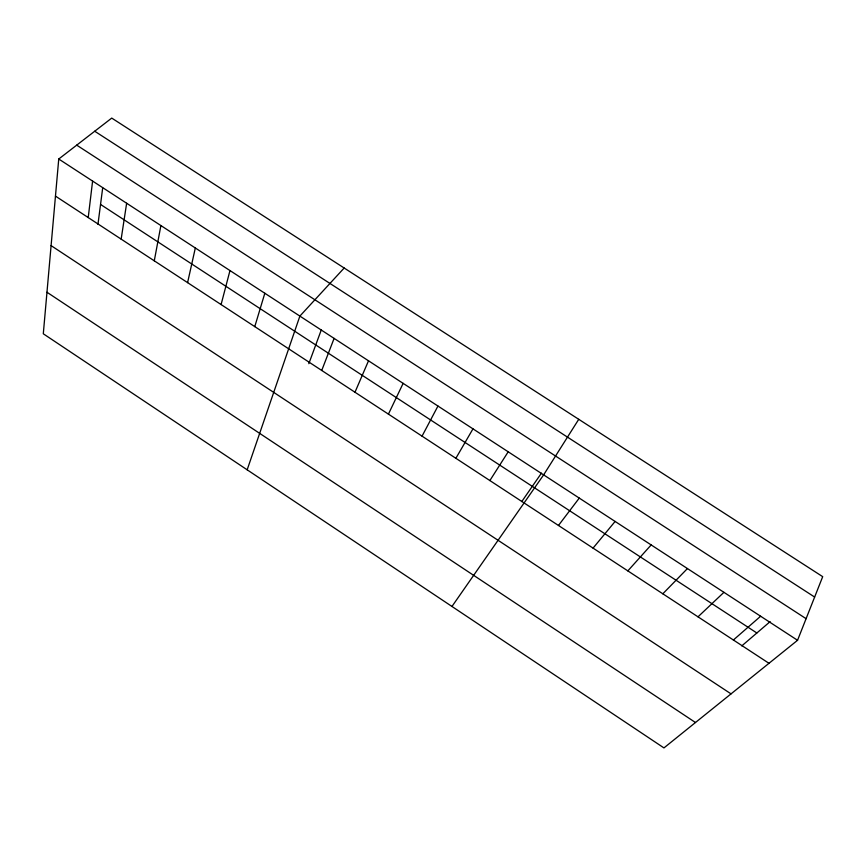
<?xml version="1.0" encoding="UTF-8"?>
<svg xmlns="http://www.w3.org/2000/svg" width="866" height="866" viewBox="0 0 866 866"><rect width="100%" height="100%" fill="white"/><g stroke="black" fill="none" stroke-linecap="round" stroke-linejoin="round"><path stroke-width="1.3" d="M58.747 159.019L43.3 333.778L663.951 747.91L797.554 640.288L822.7 576.659L111.736 118.09L58.747 159.019L797.554 640.288M88.224 217.561L92.597 181.07M97.966 224.326L102.686 187.9M121.164 239.135L126.642 203.25M154.278 260.818L160.892 225.561M187.597 282.63L195.326 247.99M221.09 304.561L229.977 270.56M254.777 326.623L264.823 293.26M247.167 469.805L299.874 316.101L344.17 268.005M308.826 363.677L321.351 329.762M321.73 370.464L334.103 338.39M354.984 392.233L368.515 360.808M388.423 414.132L403.134 383.357M422.056 436.15L437.958 406.046M455.873 458.287L472.977 428.854M578.748 419.306L543.631 474.882L451.965 606.46M489.875 480.554L508.201 451.803M521.765 501.566L541.456 473.139M558.462 525.467L579.267 498.091M593.058 548.113L615.109 521.44M627.839 570.889L651.167 544.93M662.826 593.795L687.442 568.561M698.007 616.83L723.922 592.333M733.394 640.006L760.629 616.235M741.783 645.895L770.123 621.636M94.719 131.231L814.635 597.053M76.717 145.142L806.094 618.681M100.543 204.441L756.852 632.992M55.467 196.117L768.976 663.302M51.094 245.619L731.034 693.872M46.97 292.243L695.474 722.515"/></g></svg>
